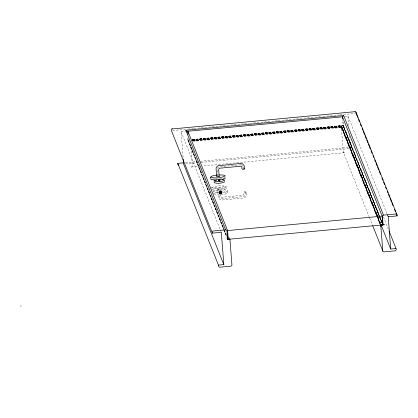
<?xml version="1.0" encoding="UTF-8"?>
<svg xmlns="http://www.w3.org/2000/svg" width="418" height="418" viewBox="0 0 418 418"><rect width="100%" height="100%" fill="white"/><g stroke="black" fill="none" stroke-linecap="round" stroke-linejoin="round"><path stroke-width="0.31" stroke-dasharray="2.09 1.57" d="M369.334 217.292L343.293 152.189L341.297 127.015L341.809 126.293L378.018 216.827M211.618 187.583C215.944 185.702 221.582 184.949 226.028 186.606L226.096 189.161C222.11 191.162 217.292 191.157 212.924 190.728M213.201 191.538C217.527 189.657 223.165 188.905 227.611 190.556L227.507 190.932C223.175 192.813 217.538 193.565 213.091 191.914M227.611 190.556L227.674 193.116C223.693 195.112 218.87 195.107 214.507 194.684M219.037 191.475L221.477 191.225L221.88 193.633L219.487 193.9L219.157 193.001L219.602 192.844M219.429 193.863L219.33 191.366M220.955 191.183L221.488 191.245L221.409 193.55M221.853 193.398L220.077 193.722M221.613 192.97C218.562 194.004 217.626 190.817 221.075 191.151M221.853 193.68L221.603 192.771L220.589 192.714M192.181 139.952L343.032 125.881L343.335 125.416L342.943 120.421M217.653 189.286L219.999 189.067L220.788 196.8C220.469 196.199 220.751 197.338 221.853 197.239L242.863 195.279C245.361 195.075 242.362 190.995 245.251 191.622C248.219 191.993 246.437 198.383 243.36 198.022L222.188 199.997C220.134 200.264 218.379 198.498 218.217 196.517L217.653 189.286L218.071 189.913L220.229 189.636M246.401 192.249L244.243 192.526L243.83 191.899M211.785 189.762C216.116 187.881 221.754 187.128 226.201 188.784M213.368 193.717C217.7 191.836 223.337 191.083 227.784 192.74M344.489 152.732L202.5 166.009M219.345 191.313L219.873 191.214L219.993 192.745L219.706 192.787M191.094 167.038L192.045 166.782L192.379 165.951L190.796 145.657M221.305 193.607L220.38 193.712L220.265 192.186L219.351 192.155L219.027 191.449M220.051 192.766L219.34 192.985L219.758 193.67M219.993 192.745L221.195 192.677M242.842 168.564L243.448 168.506M217.449 175.983L217.747 175.952M172.702 130.526L187.609 129.131M188.257 129.073L193.44 128.587M194.088 128.53L243.987 123.874M244.634 123.812L249.175 123.388M249.823 123.331L277.688 120.729M278.336 120.671L322.409 116.559M323.057 116.502L339.254 114.992M339.902 114.929L355.457 113.477M183.074 157.241L181.083 131.727L185.629 131.304M344.714 116.465L347.964 116.162L387.22 214.319M192.395 139.492L343.335 125.416L379.92 216.89M192.416 139.586L343.33 125.51L381.843 221.874M192.479 139.675L343.303 125.609L382.015 222.606M192.541 139.753L343.256 125.698M191.977 139.884L343.194 125.776M192.332 140.234L341.809 126.293M192.489 140.27L341.673 126.356L377.872 216.864M192.003 140.401L341.553 126.45L377.741 216.932M192.139 140.5L341.443 126.576M192.196 140.558L341.401 126.644L380.955 225.527M192.944 140.631L341.334 126.79L380.396 224.45M192.98 140.699L341.313 126.863M193.006 140.772L341.302 126.941L377.219 216.827M193.032 140.845L341.297 127.015M193.085 141.378L341.334 127.553L376.529 215.557M185.571 162.659L197.233 161.573M200.478 161.27L353.429 147.005M185.55 163.856L197.886 162.706M201.136 162.403L350.483 148.474L349.505 135.918M191.449 167.038L199.898 166.249M240.627 164.817L219.534 166.782A2.44 2.372 -21.8 0 0 218.139 167.367L217.585 168.062A2.158 2.1 -21.8 0 0 217.355 169.18L217.919 176.38M212.093 179.118L216.514 178.705M219.669 178.413L224.085 178M217.376 175.017L218.64 174.933M219.962 192.196L221.733 191.867L220.897 192.128L221.017 193.654M220.814 191.146L220.511 191.157L220.647 192.902M219.816 193.717L220.161 193.691M344.186 152.789L343.293 152.189M219.816 192.16L219.22 191.46M219.936 193.686L219.403 193.623M221.132 191.198L221.441 191.977L219.288 192.097M221.253 192.724L221.671 193.409M187.713 138.044L187.881 140.009L223.87 229.294M242.335 165.298L242.09 165.131A2.44 2.372 -21.8 0 0 240.627 164.817M383.468 217.062L388.312 229.174M380.161 217.496L381.859 221.739M381.942 222.669L343.136 125.557L342.65 119.329M343.152 125.813L381.906 222.689L343.115 125.839M343.032 125.881L382.496 224.55M378.259 217.433L380.913 224.069M378.112 217.464L381.253 225.312M341.61 126.403L377.867 216.937M378.044 217.496L381.185 225.339M377.982 217.532L381.117 225.375M341.496 126.508L377.626 217.026M377.919 217.579L381.002 225.469M341.365 126.711L380.432 224.382M377.464 217.36L380.354 224.665M376.77 216.158L379.905 223.996M369.575 217.898L372.469 225.13M228.75 236.854L229.414 238.532M228.782 237.163L229.367 238.474M188.79 140.584L224.158 229.001M224.398 229.607L226.337 234.451M224.111 229.9L226.295 235.35M188.178 140.291L223.776 229.289M224.017 229.895L226.195 235.344M188.037 140.213L223.729 229.278M223.886 229.843L226.347 235.924M187.86 139.915L226.269 235.872M181.083 131.727L220.098 229.278M220.338 229.884L221.065 231.697M347.964 116.162L348.727 125.954M243.313 168.956L243.145 166.777A2.158 2.1 -21.8 0 0 243.02 166.223M245.115 192.071L245.288 194.255A2.158 2.1 -21.8 0 1 245.058 195.373L244.504 196.068A2.44 2.372 -21.8 0 1 243.114 196.648L222.015 198.618A2.44 2.372 -21.8 0 1 220.552 198.304L219.899 197.719A2.158 2.1 -21.8 0 1 219.502 196.659L218.938 189.464M221.305 191.261L221.425 192.792M219.466 192.081L219.586 193.607M188.45 138.729L188.549 139.978M242.743 165.716A2.158 2.1 -21.8 0 1 242.9 165.962M226.028 186.606L225.924 186.982C221.597 188.863 215.96 189.615 211.508 187.959L226.028 186.606"/><path stroke-width="0.63" d="M387.465 214.925L388.191 216.743L397.1 215.907L397.022 214.894A1.045 1.019 -21.8 0 0 395.903 213.974L383.51 215.129A1.259 1.223 -21.8 0 0 382.423 216.461L383.071 224.764C382.784 225.793 380.275 224.665 380.871 226.404L382.768 250.732A1.28 1.249 -21.8 0 0 384.137 251.861L395.115 250.837A1.123 1.092 -21.8 0 0 396.144 249.64L396.06 248.553L389.038 230.992M216.738 180.048L211.221 179.568L210.829 179.238L210.662 177.054L212.401 175.894L216.754 175.09M214.23 182.373L214.152 182.645C217.402 183.857 221.524 183.309 224.685 181.934L224.764 181.658M383.034 224.947L382.58 223.646M216.634 176.203L216.064 168.574L216.639 166.944L218.008 165.774L240.454 163.438C243.454 162.362 246.756 169.337 243.177 169.41C240.225 169.452 243.417 165.789 240.789 166.197L219.434 168.229L218.645 169.217L219.204 176.553L217.046 176.83L216.764 176.114M383.51 215.129L343.669 115.53L342.781 116.47L342.75 117.923M354.997 111.705L355.974 112.149L396.964 214.633M222.193 179.4L225.245 178.256L224.962 177.551M355.248 111.658L171.511 129.037L171.406 130.646L212.396 233.134L221.31 232.303L223.829 264.615L218.478 265.111L177.791 163.386L183.627 162.842M218.635 179.918L219.873 179.771M218.478 265.111L218.567 266.203A1.123 1.092 -21.8 0 0 219.763 267.191L230.741 266.167A1.28 1.249 -21.8 0 0 231.917 264.803L230.02 240.475C230.344 238.626 228.024 240.277 227.596 239.268L226.948 230.961A1.259 1.223 -21.8 0 0 225.673 229.853L185.832 130.249L343.669 115.53M188.11 134.366L187.865 131.252L342.457 116.836L382.183 216.153L382.862 224.879M225.673 229.853L213.279 231.008A1.045 1.019 -21.8 0 0 212.318 232.121L212.396 233.134M187.865 131.252L227.591 230.574L382.183 216.153M383.06 224.659L381.237 224.827L381.268 225.307M227.063 236.269L228.275 239.295L384.769 224.701M381.017 224.816L390.71 249.05L396.06 248.553M172.085 128.739L172.373 128.739M219.272 174.891L223.933 175.111L225.182 175.701L225.072 176.077C220.746 177.958 215.108 178.711 210.662 177.054M218.792 175.926L219.204 176.553M185.832 130.249L186.998 131.001L187.274 132.422M178.705 165.57L177.943 164.765L177.791 163.386M244.316 168.532L244.598 169.133M356.345 114.02L357.792 117.636M358.519 119.449L359.48 121.857M360.447 124.271L361.168 126.079M362.134 128.488L362.861 130.301M363.341 131.503L364.548 134.518M365.029 135.725L366.236 138.739M366.717 139.946L367.924 142.961M368.404 144.163L370.332 148.991M371.059 150.799L372.02 153.207M372.987 155.621L373.708 157.429M374.674 159.843L375.395 161.651M375.881 162.853L377.083 165.868M377.569 167.075L378.771 170.089M379.257 171.296L380.464 174.311M381.906 177.927L382.872 180.341M383.599 182.149L384.56 184.557M385.527 186.971L386.248 188.779M387.214 191.193L387.935 193.001M388.421 194.208L389.623 197.218M390.109 198.425L391.311 201.439M391.797 202.646L392.998 205.661M394.446 209.277L395.412 211.691M396.133 213.499L397.1 215.907M382.585 223.557L383.071 224.764M380.432 224.382L380.913 225.589M380.396 224.45L380.855 225.725M380.359 224.591L380.835 225.872M380.385 225.203L380.871 226.404M372.71 225.73L382.836 251.051M229.445 238.594L229.957 239.869M227.261 237.769L227.988 239.587M227.167 237.769L227.894 239.582L227.073 237.737M227.115 238.056L227.721 239.509M223.829 264.615L183.601 164.039L183.215 159.096M355.974 112.149L356.105 113.419M388.191 216.743L390.71 249.05M342.457 116.836L342.603 118.707M227.591 230.574L228.275 239.295M20.9 305.856L20.937 306.342M214.105 180.78L214.026 181.051C217.276 182.264 221.399 181.715 224.56 180.341L224.638 180.064C221.388 178.857 217.271 179.406 214.105 180.78M218.358 180.367C219.617 182.415 221.644 179.27 218.358 180.367"/></g></svg>
